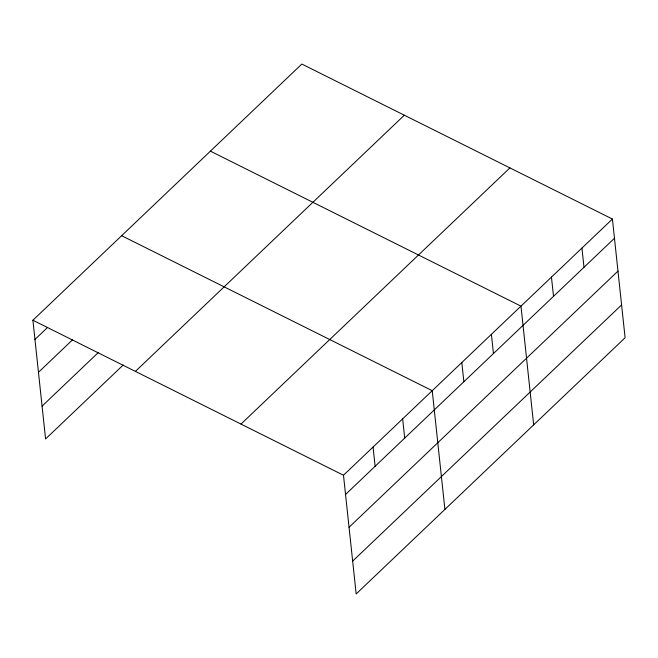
<?xml version="1.0" encoding="UTF-8"?>
<svg xmlns="http://www.w3.org/2000/svg" width="658" height="658" viewBox="0 0 658 658"><rect width="100%" height="100%" fill="white"/><g stroke="black" fill="none" stroke-linecap="round" stroke-linejoin="round"><path stroke-width="0.99" d="M123.243 364.984L45.583 438.952L32.9 320.24L301.833 64.056L612.417 219.048L625.1 337.76L356.167 593.944L343.484 475.232L612.417 219.048M34.956 339.47L47.524 327.495M38.46 372.305L72.487 339.89M42.079 406.126L98.281 352.581M135.392 371.392L404.325 115.208M240.993 424.081L509.917 167.897M345.54 494.462L614.465 238.27M349.044 527.288L617.977 271.104M352.663 561.11L621.588 304.925M210.395 151.159L520.98 306.151L533.663 424.862M121.648 235.704L432.232 390.688L444.915 509.399M32.9 320.24L343.484 475.232M581.935 248.082L583.991 267.304M551.453 277.117L553.51 296.339M491.394 334.33L493.451 353.56M461.809 362.509L463.865 381.739M402.647 418.866L404.703 438.096M373.07 447.053L375.118 466.275"/></g></svg>
